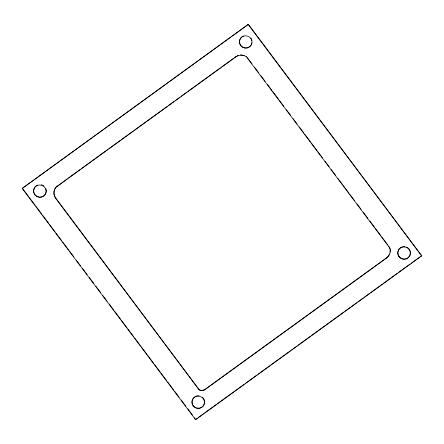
<?xml version="1.0" encoding="UTF-8"?>
<svg xmlns="http://www.w3.org/2000/svg" width="444" height="444" viewBox="0 0 444 444"><rect width="100%" height="100%" fill="white"/><g stroke="black" fill="none" stroke-linecap="round" stroke-linejoin="round"><path stroke-width="0.67" d="M390.143 252.159L390.176 249.8L389.682 247.88L246.426 56.86C243.412 54.601 239.05 54.629 235.992 56.793L56.46 186.891L57.248 185.936M390.27 249.506C390.554 252.758 389.177 256.083 386.552 258.053L204.673 389.854C203.03 391.025 200.694 390.959 199.101 389.721L55.655 198.329A9.035 8.88 17.5 0 1 55.816 187.501L67.277 178.827M22.2 188.439L248.374 24.315L421.706 255.855L195.626 419.685L22.2 188.439L248.374 24.315M55.655 198.329L55.75 198.035A9.035 8.88 17.5 0 1 55.905 187.207M235.992 56.793L238.101 55.406M246.426 56.86L246.52 56.56M199.101 389.721L55.75 198.035M200.127 390.337L199.195 389.427M201.276 390.665L204.767 389.56L386.646 257.759L388.361 256.133L389.582 254.123M202.47 390.698L202.564 390.398M203.63 390.42L203.724 390.121M204.673 389.854L204.767 389.56M195.626 419.685L194.472 417.726M389.682 247.88L388.533 245.921M386.552 258.053L386.646 257.759M68.398 178.011L80.175 169.475M81.296 168.665L107.653 149.561M108.78 148.751L120.557 140.215M121.678 139.405L133.455 130.869M134.576 130.053L167.105 106.482M168.226 105.672L173.832 101.609M174.953 100.794L180.003 97.136M181.124 96.326L186.735 92.258M187.856 91.447L220.385 67.877M221.506 67.061L233.283 58.525M234.404 57.714L236.086 56.493M196.281 418.986L197.402 418.17M198.524 417.36L203.574 413.703M204.695 412.887L216.478 404.351M217.599 403.535L243.967 384.432M245.088 383.616L256.865 375.08M257.992 374.27L269.769 365.728M270.89 364.918L290.526 350.688M291.647 349.878L297.258 345.809M298.379 344.999L310.162 336.458M311.283 335.647L343.823 312.065M344.944 311.255L350.555 307.187M351.676 306.377L356.726 302.719M357.847 301.903L363.458 297.841M364.579 297.025L369.63 293.367M370.751 292.552L382.528 284.016M383.655 283.205L397.114 273.449M398.24 272.633L410.017 264.097M411.138 263.286L421.8 255.561M240.332 54.873L244.3 55.406M200.222 390.037L201.371 390.37M248.279 24.609L421.706 255.855M247.352 57.67L251.92 63.758M254.412 67.083L258.563 72.622M260.639 75.386L265.207 81.48M267.282 84.249L271.85 90.337M272.683 91.442L278.493 99.195M279.326 100.305L283.894 106.394M286.38 109.718L290.537 115.251M293.029 118.576L297.18 124.109M299.256 126.879L303.824 132.972M304.651 134.077L310.467 141.83M311.3 142.935L317.11 150.688M317.943 151.798L322.511 157.886M324.997 161.211L329.154 166.744M331.23 169.514L335.797 175.602M337.873 178.371L342.441 184.465M343.268 185.57L349.084 193.323M349.916 194.428L354.484 200.522M356.97 203.84L361.127 209.379M363.203 212.149L367.771 218.237M369.846 221.007L374.414 227.095M375.241 228.205L381.057 235.953M381.884 237.063L387.701 244.816M22.294 188.145L28.533 196.464M29.365 197.574L35.187 205.333M36.02 206.443L41.841 214.208M42.674 215.318L48.496 223.082M49.328 224.192L55.15 231.951M55.983 233.061L61.805 240.826M62.632 241.936L68.459 249.7M69.286 250.81L73.865 256.91M76.357 260.234L80.519 265.784M82.595 268.553L87.174 274.653M89.25 277.428L93.828 283.527M95.904 286.302L100.483 292.402M102.558 295.171L107.132 301.271M109.213 304.046L113.786 310.145M114.619 311.255L120.441 319.02M121.273 320.13L127.095 327.888M127.928 328.998L133.749 336.763M134.582 337.873L140.404 345.637M141.236 346.747L147.058 354.512M147.891 355.616L153.713 363.381M154.545 364.491L160.367 372.255M161.2 373.365L167.022 381.13M167.854 382.24L173.676 389.999M174.509 391.109L179.082 397.208M181.163 399.983L185.736 406.082M187.818 408.857L192.391 414.957M389.776 247.58L390.104 248.868M410.184 251.115A6.321 6.21 17.5 0 1 403.774 259.052A6.321 6.21 17.5 0 1 398.34 250.322M398.579 249.839A6.321 6.21 17.5 0 1 401.803 247.036M402.325 246.864A6.321 6.21 17.5 0 1 405.05 246.692M406.637 247.153A6.321 6.21 17.5 0 1 407.603 247.674M408.053 247.996A6.321 6.21 17.5 0 1 410.001 250.599M45.821 188.622A6.321 6.21 17.5 0 1 42.791 196.448A6.321 6.21 17.5 0 1 34.588 194.078A6.321 6.21 17.5 0 1 36.186 185.836M36.641 185.537A6.321 6.21 17.5 0 1 37.623 185.059M41.409 184.821A6.321 6.21 17.5 0 1 42.458 185.17M42.951 185.414A6.321 6.21 17.5 0 1 43.867 186.019M252.037 42.663A6.321 6.21 17.5 0 1 241.88 46.548A6.321 6.21 17.5 0 1 243.462 35.897M250.854 38.034A6.321 6.21 17.5 0 1 251.976 40.504M204.445 403.496A6.321 6.21 17.5 0 1 194.178 406.671A6.321 6.21 17.5 0 1 195.971 396.198M196.487 396.026A6.321 6.21 17.5 0 1 197.569 395.815M198.113 395.782A6.321 6.21 17.5 0 1 199.212 395.854M202.214 397.158A6.321 6.21 17.5 0 1 203.94 399.261M204.168 399.761A6.321 6.21 17.5 0 1 204.484 400.804M204.567 401.337A6.321 6.21 17.5 0 1 204.545 402.963M398.984 256.804A6.321 6.21 17.5 0 0 409.84 255.655A6.321 6.21 17.5 0 0 403.307 246.947A6.321 6.21 17.5 0 0 398.984 256.804M34.804 194.827A6.321 6.21 17.5 0 0 45.66 193.678A6.321 6.21 17.5 0 0 39.128 184.97A6.321 6.21 17.5 0 0 34.804 194.827M240.637 45.665A6.321 6.21 17.5 0 0 251.493 44.517A6.321 6.21 17.5 0 0 244.966 35.809A6.321 6.21 17.5 0 0 240.637 45.665M193.146 405.966A6.321 6.21 17.5 0 0 204.001 404.817A6.321 6.21 17.5 0 0 197.475 396.109A6.321 6.21 17.5 0 0 193.146 405.966"/></g></svg>
